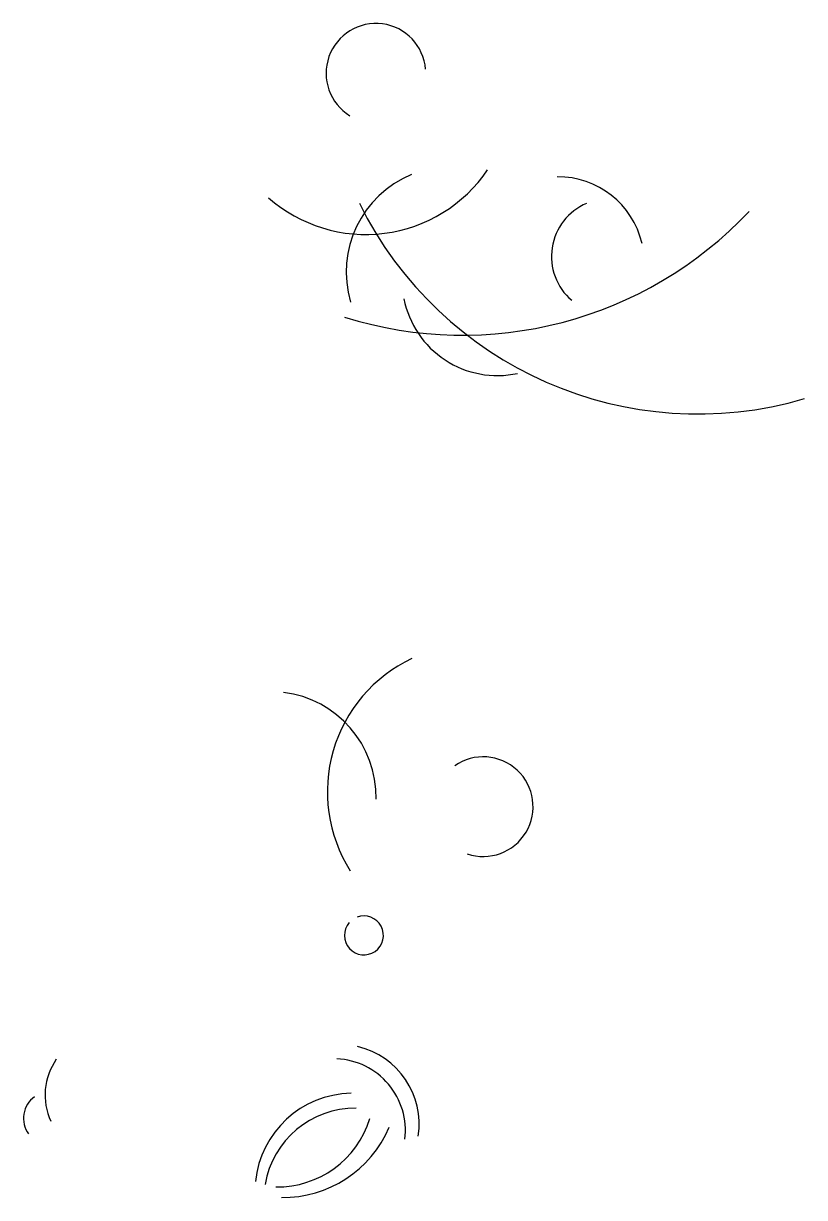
# Model space of a CAD drawing. Header units: inches. Extents: x -1764 to 186, y -2394 to 537.
import ezdxf

# ---------------------------------------------------------------- set-up
doc = ezdxf.new("R2010")
doc.units = ezdxf.units.IN
doc.header["$MEASUREMENT"] = 0

msp = doc.modelspace()

# ---------------------------------------------------------------- linework, layer by layer
for centre, radius, start, end in [((-884.4, 412.6), 124.4, 4.6582, 238.3762), ((-909.7, 377.7), 367.3, 228.6101, 325.8976), ((-695.1, -83.7), 263.4, 112.4042, 196.4496), ((-430.3, -61.6), 216, 13.3194, 90.3447), ((-80.3, 504.8), 942.5, 206.226, 286.3892), ((-302.3, -44.6), 143.9, 112.9697, 229.5022), ((-668.4, 742.2), 983.3, 252.5831, 316.7143), ((-581.4, -104), 237.8, 191.2372, 282.26), ((-638.5, -1380.8), 367.3, 115.1646, 212.4522), ((-1147.2, -1394.1), 263.4, 358.9588, 83.0042), ((-616.5, -1417.9), 124.4, 251.2127, 124.9308), ((-914.4, -1739.2), 48.6, 139.2325, 110.4997), ((-975.3, -2210.6), 198.9, 351.2995, 76.9003), ((-990.3, -2226.7), 179.6, 353.1693, 87.2828), ((-941.3, -2378.8), 245.5, 91.2425, 174.0824), ((-935.6, -2399.4), 228.9, 89.5613, 170.3389), ((-1130.9, -2125.5), 241.7, 269.1698, 342.9035), ((-1116.4, -2105.6), 288, 269.1889, 336.9766)]:
    msp.add_arc(centre, radius, start, end)
at = {"color": 2}
msp.add_arc((-1554.5, -2138.2), 156.1, 144.9823, 204.582, dxfattribs=at)
at = {"color": 1}
msp.add_arc((-1698.4, -2195.9), 66, 125.275, 216.138, dxfattribs=at)

doc.saveas('drawing.dxf')
